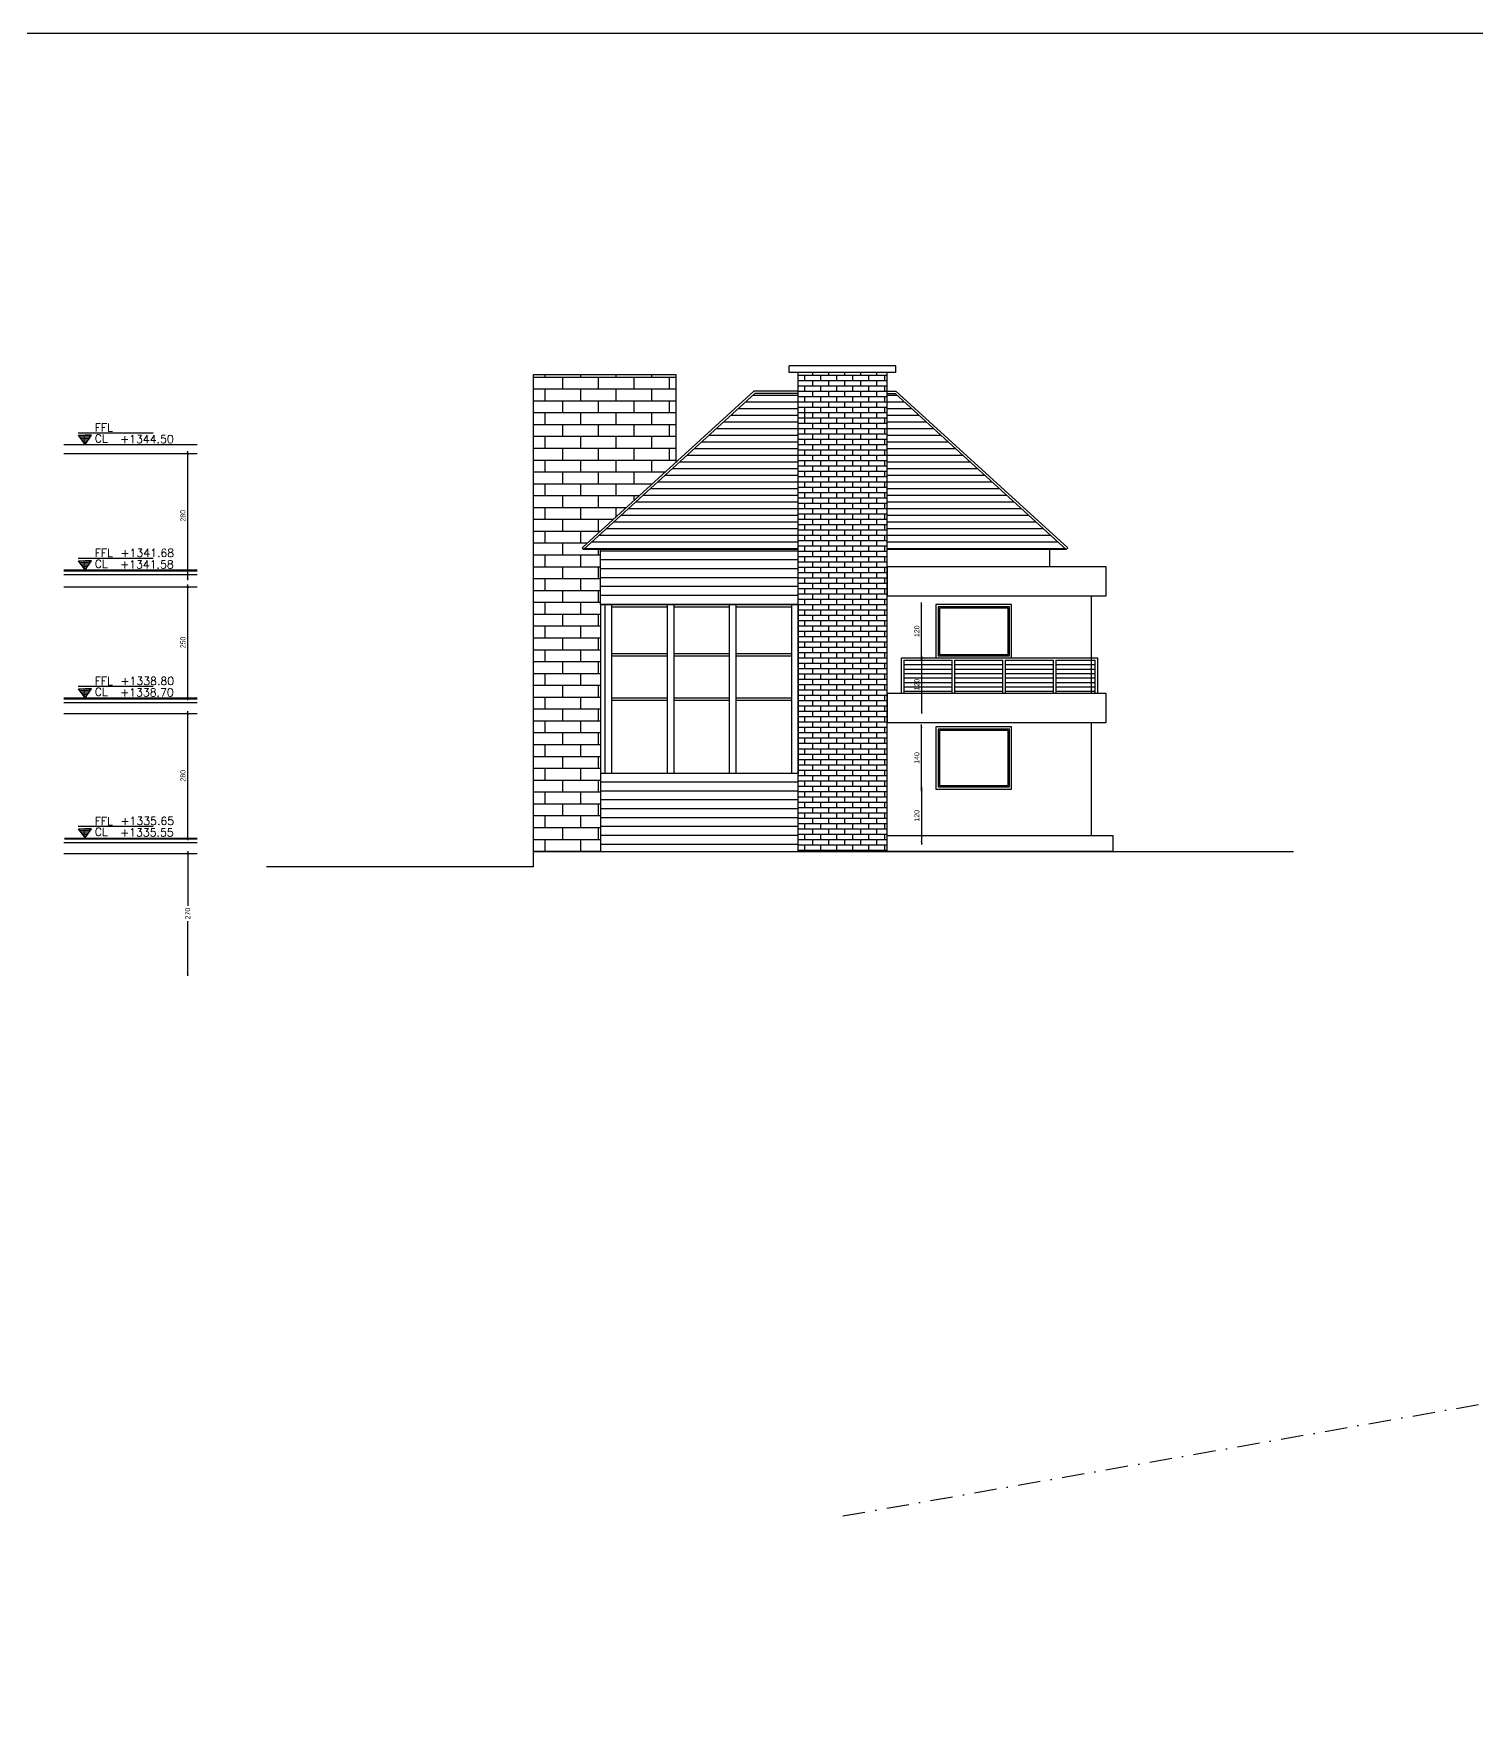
# Model space of a CAD drawing. Header units: centimetres. Extents: x 96271 to 179142, y 9855 to 112216.
# Drawn here: x 138688 to 141933, y 15451 to 19228 of the extents above; entities that cross this region are included whole.
import ezdxf

# ---------------------------------------------------------------- set-up
doc = ezdxf.new("R2010")
doc.units = ezdxf.units.CM
doc.header["$LTSCALE"] = 100
doc.header["$MEASUREMENT"] = 0
doc.header["$PDSIZE"] = 0.2
doc.linetypes.add('DASHDOT', pattern=[1, 0.5, -0.25, 0, -0.25])
doc.layers.get('0').update_dxf_attribs({"linetype": 'CONTINUOUS'})
doc.layers.get('DEFPOINTS').update_dxf_attribs({"linetype": 'CONTINUOUS'})
for name, color, linetype in [('A-Dim', 2, 'CONTINUOUS'), ('A-Elev-Otln1', 44, 'CONTINUOUS'), ('A-Elev-Otln2', 43, 'CONTINUOUS'), ('A-Elev-Otln4', 41, 'CONTINUOUS'), ('A-Elev-Otln5', 251, 'CONTINUOUS'), ('A-Glass-Full', 140, 'CONTINUOUS'), ('A-Patt', 8, 'CONTINUOUS'), ('A-Sect-Mcut-Earth', 54, 'CONTINUOUS'), ('A-Sect-Mcut-Tiling', 51, 'CONTINUOUS'), ('A-Wall-Strctr', 6, 'CONTINUOUS'), ('HACTH', 8, 'CONTINUOUS')]:
    doc.layers.add(name, color=color, linetype=linetype)
doc.styles.add('ROMAND', font='romand.shx', dxfattribs={"height": 10})
doc.styles.get("Standard").update_dxf_attribs({"font": 'arial.ttf'})
doc.dimstyles.new('1-50', dxfattribs={"dimtxt": 11.25, "dimasz": 5, "dimexe": 5, "dimexo": 5, "dimgap": 5, "dimtad": 1, "dimdec": 1, "dimrnd": 0.5, "dimzin": 12, "dimdsep": 46, "dimtxsty": 'Standard', "dimblk": 'ARCHTICK', "dimcen": 0.09, "dimdle": 5, "dimadec": 0, "dimazin": 3, "dimtfac": 1, "dimtdec": 1, "dimtix": 1, "dimtofl": 0, "dimtmove": 1, "dimatfit": 3, "dimfxl": 5, "dimtolj": 1, "dimtzin": 0, "dimarcsym": 0})

# ---------------------------------------------------------------- blocks, each defined once
blk = doc.blocks.new('_ArchTick')
at = {"color": 0, "linetype": 'ByBlock', "const_width": 0.15}
blk.add_lwpolyline([(-0.5, -0.5), (0.5, 0.5)], dxfattribs=at)
blk = doc.blocks.new('*D1030')
at = {"layer": 'A-Dim', "color": 0, "lineweight": -2, "transparency": 16777216}
blk.add_line((139034.4, 17412.8), (139034.4, 17702.8), dxfattribs=at)
at = {"layer": 'DEFPOINTS', "color": 0, "transparency": 16777216}
for p in [(139034.4, 17697.8), (139055.7, 17697.8), (139055.7, 17417.8)]:
    blk.add_point(p, dxfattribs=at)
at = {"layer": 'A-Dim', "color": 0, "lineweight": -2, "transparency": 16777216, "xscale": 5, "yscale": 5, "zscale": 5}
for p, rotation in [((139034.4, 17697.8), 90), ((139034.4, 17417.8), 270)]:
    blk.add_blockref('_ArchTick', p, dxfattribs=dict(at, rotation=rotation))
at = {"layer": 'A-Dim', "color": 0, "transparency": 16777216, "insert": (139023.7, 17557.8), "char_height": 11.25, "attachment_point": 5, "rotation": 90}
blk.add_mtext('\\A1;280', dxfattribs=at)
blk = doc.blocks.new('FFL-CL-SECTION')
at = {"ltscale": 111}
h = blk.add_hatch(dxfattribs=at)
h.set_pattern_fill('ACAD_ISO07W100', color=232, scale=2, style=0)
h.set_pattern_definition([(7e-15, (-164148.149, 25605.833), (0, 10), [1, -6])])
h.paths.add_polyline_path([(-1579, 487), (-1724, 487), (-1579, 278)])
h = blk.add_hatch(dxfattribs=at)
h.set_pattern_fill('ACAD_ISO07W100', color=232, scale=2, style=0)
h.set_pattern_definition([(180, (160989.661, 25605.833), (0, 10), [1, -6])])
h.paths.add_polyline_path([(-1579, 487), (-1435, 487), (-1579, 278)])
at = {"color": 7, "ltscale": 111}
for p, q in [((-44, 533), (-1735, 533)), ((-1579, 278), (-1724, 487)), ((-1724, 487), (-1579, 487)), ((-1579, 278), (-1435, 487)), ((-1435, 487), (-1579, 487))]:
    blk.add_line(p, q, dxfattribs=at)
at = {"color": 111, "ltscale": 111, "style": 'ROMAND'}
for s, p in [('CL', (-1361, 327)), ('FFL', (-1361, 570))]:
    blk.add_text(s, height=180, dxfattribs=at).set_placement(p)
for tag, p in [('CL', (-787, 313)), ('FFL', (-778, 571))]:
    blk.add_attdef(tag, p, '', height=180, dxfattribs=at)
blk = doc.blocks.new('*D1031')
at = {"layer": 'A-Dim', "color": 0, "lineweight": -2, "transparency": 16777216}
for p, q in [((139034.4, 17387.8), (139034.4, 17265.3)), ((139034.4, 17107.8), (139034.4, 17230.3))]:
    blk.add_line(p, q, dxfattribs=at)
at = {"layer": 'DEFPOINTS', "color": 0, "transparency": 16777216}
for p in [(139034.4, 17382.8), (139055.7, 17382.8), (139055.7, 17112.8)]:
    blk.add_point(p, dxfattribs=at)
at = {"layer": 'A-Dim', "color": 0, "lineweight": -2, "transparency": 16777216, "xscale": 5, "yscale": 5, "zscale": 5}
for p, rotation in [((139034.4, 17382.8), 90), ((139034.4, 17112.8), 270)]:
    blk.add_blockref('_ArchTick', p, dxfattribs=dict(at, rotation=rotation))
at = {"layer": 'A-Dim', "color": 0, "transparency": 16777216, "insert": (139034.4, 17247.8), "char_height": 11.25, "attachment_point": 5, "rotation": 90}
blk.add_mtext('\\A1;270', dxfattribs=at)
blk = doc.blocks.new('*D1032')
at = {"layer": 'A-Dim', "color": 0, "lineweight": -2, "transparency": 16777216}
blk.add_line((139034.4, 17727.8), (139034.4, 17987.8), dxfattribs=at)
at = {"layer": 'DEFPOINTS', "color": 0, "transparency": 16777216}
for p in [(139034.4, 17982.8), (139055.7, 17982.8), (139055.7, 17732.8)]:
    blk.add_point(p, dxfattribs=at)
at = {"layer": 'A-Dim', "color": 0, "lineweight": -2, "transparency": 16777216, "xscale": 5, "yscale": 5, "zscale": 5}
for p, rotation in [((139034.4, 17982.8), 90), ((139034.4, 17732.8), 270)]:
    blk.add_blockref('_ArchTick', p, dxfattribs=dict(at, rotation=rotation))
at = {"layer": 'A-Dim', "color": 0, "transparency": 16777216, "insert": (139023.7, 17857.8), "char_height": 11.25, "attachment_point": 5, "rotation": 90}
blk.add_mtext('\\A1;250', dxfattribs=at)
blk = doc.blocks.new('*D1033')
at = {"layer": 'A-Dim', "color": 0, "lineweight": -2, "transparency": 16777216}
blk.add_line((139034.4, 17997.8), (139034.4, 18287.8), dxfattribs=at)
at = {"layer": 'DEFPOINTS', "color": 0, "transparency": 16777216}
for p in [(139034.4, 18282.8), (139055.7, 18282.8), (139055.7, 18002.8)]:
    blk.add_point(p, dxfattribs=at)
at = {"layer": 'A-Dim', "color": 0, "lineweight": -2, "transparency": 16777216, "xscale": 5, "yscale": 5, "zscale": 5}
for p, rotation in [((139034.4, 18282.8), 90), ((139034.4, 18002.8), 270)]:
    blk.add_blockref('_ArchTick', p, dxfattribs=dict(at, rotation=rotation))
at = {"layer": 'A-Dim', "color": 0, "transparency": 16777216, "insert": (139023.7, 18142.8), "char_height": 11.25, "attachment_point": 5, "rotation": 90}
blk.add_mtext('\\A1;280', dxfattribs=at)
blk = doc.blocks.new('*D1371')
at = {"layer": 'A-Dim', "color": 0, "lineweight": -2, "transparency": 16777216}
blk.add_line((140685.1, 17532.8), (140685.1, 17402.8), dxfattribs=at)
at = {"layer": 'DEFPOINTS', "color": 0, "transparency": 16777216}
for p in [(140717.5, 17527.8), (140685.1, 17407.8), (140717.5, 17407.8)]:
    blk.add_point(p, dxfattribs=at)
at = {"layer": 'A-Dim', "color": 0, "lineweight": -2, "transparency": 16777216, "xscale": 5, "yscale": 5, "zscale": 5}
for p, rotation in [((140685.1, 17527.8), 90), ((140685.1, 17407.8), 270)]:
    blk.add_blockref('_ArchTick', p, dxfattribs=dict(at, rotation=rotation))
at = {"layer": 'A-Dim', "color": 0, "transparency": 16777216, "insert": (140674.4, 17467.8), "char_height": 11.25, "attachment_point": 5, "rotation": 90}
blk.add_mtext('\\A1;120', dxfattribs=at)
blk = doc.blocks.new('*D1372')
at = {"layer": 'A-Dim', "color": 0, "lineweight": -2, "transparency": 16777216}
blk.add_line((140685.1, 17522.8), (140685.1, 17672.8), dxfattribs=at)
at = {"layer": 'DEFPOINTS', "color": 0, "transparency": 16777216}
for p in [(140685.1, 17667.8), (140717.5, 17667.8), (140717.5, 17527.8)]:
    blk.add_point(p, dxfattribs=at)
at = {"layer": 'A-Dim', "color": 0, "lineweight": -2, "transparency": 16777216, "xscale": 5, "yscale": 5, "zscale": 5}
for p, rotation in [((140685.1, 17667.8), 90), ((140685.1, 17527.8), 270)]:
    blk.add_blockref('_ArchTick', p, dxfattribs=dict(at, rotation=rotation))
at = {"layer": 'A-Dim', "color": 0, "transparency": 16777216, "insert": (140674.4, 17597.8), "char_height": 11.25, "attachment_point": 5, "rotation": 90}
blk.add_mtext('\\A1;140', dxfattribs=at)
blk = doc.blocks.new('*D1373')
at = {"layer": 'A-Dim', "color": 0, "lineweight": -2, "transparency": 16777216}
blk.add_line((140685.3, 17827.8), (140685.3, 17697.8), dxfattribs=at)
at = {"layer": 'DEFPOINTS', "color": 0, "transparency": 16777216}
for p in [(140717.5, 17822.8), (140685.3, 17702.8), (140717.5, 17702.8)]:
    blk.add_point(p, dxfattribs=at)
at = {"layer": 'A-Dim', "color": 0, "lineweight": -2, "transparency": 16777216, "xscale": 5, "yscale": 5, "zscale": 5}
for p, rotation in [((140685.3, 17822.8), 90), ((140685.3, 17702.8), 270)]:
    blk.add_blockref('_ArchTick', p, dxfattribs=dict(at, rotation=rotation))
at = {"layer": 'A-Dim', "color": 0, "transparency": 16777216, "insert": (140674.6, 17762.8), "char_height": 11.25, "attachment_point": 5, "rotation": 90}
blk.add_mtext('\\A1;120', dxfattribs=at)
blk = doc.blocks.new('*D1374')
at = {"layer": 'A-Dim', "color": 0, "lineweight": -2, "transparency": 16777216}
blk.add_line((140685.3, 17817.8), (140685.3, 17947.8), dxfattribs=at)
at = {"layer": 'DEFPOINTS', "color": 0, "transparency": 16777216}
for p in [(140685.3, 17942.8), (140717.5, 17942.8), (140717.5, 17822.8)]:
    blk.add_point(p, dxfattribs=at)
at = {"layer": 'A-Dim', "color": 0, "lineweight": -2, "transparency": 16777216, "xscale": 5, "yscale": 5, "zscale": 5}
for p, rotation in [((140685.3, 17942.8), 90), ((140685.3, 17822.8), 270)]:
    blk.add_blockref('_ArchTick', p, dxfattribs=dict(at, rotation=rotation))
at = {"layer": 'A-Dim', "color": 0, "transparency": 16777216, "insert": (140674.6, 17882.8), "char_height": 11.25, "attachment_point": 5, "rotation": 90}
blk.add_mtext('\\A1;120', dxfattribs=at)

msp = doc.modelspace()

# ---------------------------------------------------------------- hatches: boundary and pattern name
at = {"layer": 'A-Patt'}
h = msp.add_hatch(dxfattribs=at)
h.set_pattern_fill('AR-BRSTD', color=256, scale=10)
h.set_pattern_definition([(0, (99598.393, 92064.047), (0, 26.67), []), (90, (99598.393, 92064.047), (-40, 26.67), [26.67, -26.67])])
h.paths.add_polyline_path([(139921.321, 18070.355), (139962.528, 18107.957), (139977.84, 18121.929), (140132.186, 18262.769), (140132.186, 18460.769), (139812.528, 18460.769), (139812.528, 17387.769), (139962.528, 17387.769), (139962.528, 18067.021), (139924.362, 18067.021)])
h = msp.add_hatch(dxfattribs=at)
h.set_pattern_fill('AR-BRSTD', color=256, scale=4.5)
h.set_pattern_definition([(0, (99598.393, 92064.047), (0, 12.0015), []), (90, (99598.393, 92064.047), (-18, 12.0015), [12.0015, -12.0015])])
h.paths.add_polyline_path([(140407.528, 17387.769), (140607.528, 17387.769), (140607.528, 18464.894), (140407.528, 18464.894)])
h = msp.add_hatch(dxfattribs=at)
h.set_pattern_fill('_U', color=256, scale=20, pattern_type=0)
h.set_pattern_definition([(0, (99598.393, 92064.047), (0, 20), [])])
h.paths.add_polyline_path([(139962.528, 17387.769), (140407.528, 17387.769), (140407.528, 17562.769), (139962.528, 17562.769)])
h.paths.add_polyline_path([(140407.528, 18067.021), (139962.528, 18067.021), (139962.528, 17942.769), (140407.528, 17942.769)])
at = {"layer": 'HACTH'}
h = msp.add_hatch(dxfattribs=at)
h.set_pattern_fill('_USER', color=1, scale=15, pattern_type=0)
h.set_pattern_definition([(0, (99598.393, 92064.047), (0, 15), [])])
h.paths.add_polyline_path([(139924.362, 18067.021), (140407.552, 18067.021), (140407.691, 18417.905), (140309.184, 18417.633)])
h.paths.add_polyline_path([(140607.528, 18417.81), (140607.528, 18067.021), (141010.695, 18067.021), (140934.825, 18136.083), (140626.035, 18417.633)])

# ---------------------------------------------------------------- linework, layer by layer
msp.add_lwpolyline([(127018.411, 9855.211), (156747.283, 9855.211), (156747.283, 19227.535), (127018.411, 19227.535)], close=True)
at = {"layer": 'A-Elev-Otln1'}
for p, q in [((140627.528, 18479.894), (140387.528, 18479.894)), ((140387.528, 18464.894), (140387.528, 18479.894)), ((140627.528, 18464.894), (140627.528, 18479.894)), ((139812.528, 17352.769), (139812.528, 18460.769)), ((139812.528, 18460.769), (140132.186, 18460.769)), ((140132.186, 18460.769), (140132.186, 18262.769)), ((140627.528, 18464.894), (140387.528, 18464.894)), ((140407.528, 17387.769), (140407.528, 18464.894)), ((140607.528, 17387.769), (140607.528, 18464.894)), ((140422.528, 18359.894), (140422.528, 18382.769)), ((140407.528, 18067.021), (139924.362, 18067.021)), ((139962.528, 17942.769), (139962.528, 18067.021)), ((141010.695, 18067.021), (140607.528, 18067.021)), ((140972.528, 18067.021), (140972.528, 18027.769)), ((139962.528, 17942.769), (140407.528, 17942.769)), ((141067.528, 17742.769), (141067.528, 17962.769)), ((141067.528, 17422.769), (141067.528, 17677.769)), ((140407.528, 17562.769), (139962.528, 17562.769)), ((139962.528, 17562.769), (139962.528, 17387.769)), ((141116.145, 17422.769), (140607.528, 17422.769)), ((141116.145, 17387.769), (141116.145, 17422.769)), ((139812.528, 17352.769), (139211.372, 17352.769))]:
    msp.add_line(p, q, dxfattribs=at)
for points in [[(141100.514, 18027.769), (140607.528, 18027.769), (140607.528, 17962.769), (141100.514, 17962.769)], [(141100.514, 17742.769), (140607.528, 17742.769), (140607.528, 17677.769), (141100.514, 17677.769)]]:
    msp.add_lwpolyline(points, close=True, dxfattribs=at)
at = {"layer": 'A-Elev-Otln2'}
for p, q in [((139812.528, 17387.769), (141521.381, 17387.769)), ((141116.145, 17387.769), (140607.528, 17387.769))]:
    msp.add_line(p, q, dxfattribs=at)
at = {"layer": 'A-Elev-Otln4'}
for p, q in [((139962.528, 17942.769), (139962.528, 17562.769)), ((139972.528, 17942.769), (139972.528, 17562.769)), ((139987.528, 17942.769), (139987.528, 17562.769)), ((140112.528, 17942.769), (140112.528, 17562.769)), ((140127.528, 17942.769), (140127.528, 17562.769)), ((140252.528, 17942.769), (140252.528, 17562.769)), ((140267.528, 17942.769), (140267.528, 17562.769)), ((140392.528, 17942.769), (140392.528, 17562.769)), ((140407.528, 17942.769), (140407.528, 17562.769)), ((139987.528, 17937.769), (140112.528, 17937.769)), ((140127.528, 17937.769), (140252.528, 17937.769)), ((140267.528, 17937.769), (140392.528, 17937.769)), ((139987.528, 17832.769), (140112.528, 17832.769)), ((139987.528, 17827.769), (140112.528, 17827.769)), ((140127.528, 17832.769), (140252.528, 17832.769)), ((140127.528, 17827.769), (140252.528, 17827.769)), ((140267.528, 17832.769), (140392.528, 17832.769)), ((140267.528, 17827.769), (140392.528, 17827.769)), ((139987.528, 17732.769), (140112.528, 17732.769)), ((139987.528, 17727.769), (140112.528, 17727.769)), ((140127.528, 17732.769), (140252.528, 17732.769)), ((140127.528, 17727.769), (140252.528, 17727.769)), ((140267.528, 17732.769), (140392.528, 17732.769)), ((140267.528, 17727.769), (140392.528, 17727.769))]:
    msp.add_line(p, q, dxfattribs=at)
for points in [[(140407.528, 18422.769), (140307.528, 18422.769), (139921.321, 18070.355), (139924.362, 18067.021)], [(140407.528, 18417.769), (140309.689, 18417.769), (139924.362, 18067.021)], [(140607.528, 18422.769), (140627.528, 18422.769), (141013.736, 18070.355), (141010.695, 18067.021)], [(140607.528, 18417.769), (140625.368, 18417.769), (141010.695, 18067.021)]]:
    msp.add_lwpolyline(points, dxfattribs=at)
for points in [[(140717.528, 17822.769), (140887.528, 17822.769), (140887.528, 17942.769), (140717.528, 17942.769)], [(140722.528, 17827.769), (140882.528, 17827.769), (140882.528, 17937.769), (140722.528, 17937.769)], [(140717.528, 17527.769), (140887.528, 17527.769), (140887.528, 17667.769), (140717.528, 17667.769)], [(140722.528, 17532.769), (140882.528, 17532.769), (140882.528, 17662.769), (140722.528, 17662.769)]]:
    msp.add_lwpolyline(points, close=True, dxfattribs=at)
at = {"layer": 'A-Elev-Otln5'}
for p, q in [((140640.016, 17822.769), (141080.514, 17822.769)), ((140640.016, 17742.769), (140640.016, 17822.769)), ((140645.016, 17817.769), (140645.016, 17742.769)), ((140645.016, 17817.769), (140754.017, 17817.769)), ((140645.016, 17807.769), (140754.017, 17807.769)), ((140645.016, 17797.769), (140754.017, 17797.769)), ((140754.017, 17742.769), (140754.017, 17817.769)), ((140759.017, 17817.769), (140759.017, 17742.769)), ((140759.017, 17817.769), (140868.019, 17817.769)), ((140759.017, 17807.769), (140868.019, 17807.769)), ((140759.017, 17797.769), (140868.019, 17797.769)), ((140868.019, 17742.769), (140868.019, 17817.769)), ((140873.019, 17817.769), (140873.019, 17742.769)), ((140873.019, 17817.769), (140982.02, 17817.769)), ((140873.019, 17807.769), (140982.02, 17807.769)), ((140873.019, 17797.769), (140982.02, 17797.769)), ((140982.02, 17742.769), (140982.02, 17817.769)), ((140987.02, 17817.769), (140987.02, 17742.769)), ((140987.02, 17817.769), (141075.514, 17817.769)), ((140987.02, 17807.769), (141075.514, 17807.769)), ((140987.02, 17797.769), (141075.514, 17797.769)), ((141075.514, 17742.769), (141075.514, 17817.769)), ((141080.514, 17822.769), (141080.514, 17742.769)), ((140645.016, 17787.769), (140754.017, 17787.769)), ((140645.016, 17777.769), (140754.017, 17777.769)), ((140645.016, 17767.769), (140754.017, 17767.769)), ((140645.016, 17757.769), (140754.017, 17757.769)), ((140759.017, 17787.769), (140868.019, 17787.769)), ((140759.017, 17777.769), (140868.019, 17777.769)), ((140759.017, 17767.769), (140868.019, 17767.769)), ((140759.017, 17757.769), (140868.019, 17757.769)), ((140873.019, 17787.769), (140982.02, 17787.769)), ((140873.019, 17777.769), (140982.02, 17777.769)), ((140873.019, 17767.769), (140982.02, 17767.769)), ((140873.019, 17757.769), (140982.02, 17757.769)), ((140987.02, 17787.769), (141075.514, 17787.769)), ((140987.02, 17777.769), (141075.514, 17777.769)), ((140987.02, 17767.769), (141075.514, 17767.769)), ((140987.02, 17757.769), (141075.514, 17757.769)), ((140645.016, 17747.769), (140754.017, 17747.769)), ((140759.017, 17747.769), (140868.019, 17747.769)), ((140873.019, 17747.769), (140982.02, 17747.769)), ((140987.02, 17747.769), (141075.514, 17747.769))]:
    msp.add_line(p, q, dxfattribs=at)
at = {"layer": 'A-Glass-Full'}
for points in [[(140725.528, 17830.769), (140879.528, 17830.769), (140879.528, 17934.769), (140725.528, 17934.769)], [(140725.528, 17535.769), (140879.528, 17535.769), (140879.528, 17659.769), (140725.528, 17659.769)]]:
    msp.add_lwpolyline(points, close=True, dxfattribs=at)
at = {"layer": 'A-Sect-Mcut-Earth', "linetype": 'DASHDOT'}
msp.add_lwpolyline([(140508.235, 15892.769), (142478.002, 16237.769), (143398.458, 16337.769), (143437.384, 16337.769), (143804.002, 16497.769), (143838.521, 16497.769), (144049.131, 16507.769), (144082.889, 16507.769), (144300.878, 16592.769), (144334.066, 16592.769), (144566.504, 16672.769), (144598.128, 16672.769), (145003.175, 16797.769), (145033.694, 16797.769), (145192.91, 16882.769), (145223.727, 16882.769), (146026.757, 17182.769), (146056.597, 17182.769), (146244.808, 17252.769), (146917.173, 17352.769), (148012.109, 17352.769), (148348.099, 17267.769), (149026.438, 17267.769)], dxfattribs=at)
at = {"layer": 'A-Sect-Mcut-Tiling'}
for p, q in [((138755.725, 18020.769), (139055.725, 18020.769)), ((138755.725, 18018.769), (139055.725, 18018.769)), ((138755.725, 17732.769), (139055.725, 17732.769)), ((138755.725, 17730.769), (139055.725, 17730.769)), ((138757.289, 17417.769), (139055.725, 17417.769)), ((138757.289, 17415.769), (139055.725, 17415.769))]:
    msp.add_line(p, q, dxfattribs=at)
at = {"layer": 'A-Wall-Strctr'}
for p, q in [((138755.725, 18302.769), (139055.725, 18302.769)), ((138755.725, 18282.769), (139055.725, 18282.769)), ((138755.725, 18010.769), (139055.725, 18010.769)), ((138755.725, 17982.769), (139055.725, 17982.769)), ((138755.725, 17722.769), (139055.725, 17722.769)), ((138755.725, 17697.769), (139055.725, 17697.769)), ((138755.725, 17407.769), (139055.725, 17407.769)), ((138755.725, 17382.769), (139055.725, 17382.769))]:
    msp.add_line(p, q, dxfattribs=at)

# ---------------------------------------------------------------- block references
ref = msp.add_blockref('FFL-CL-SECTION', (138961.258, 18274.99), dxfattribs=dict(xscale=0.1, yscale=0.1, zscale=0.1))
ref.add_attrib('CL', '+1344.50', (138882.605, 18306.272), dxfattribs={"color": 111, "ltscale": 111, "height": 18, "style": 'ROMAND'})
at = {"xscale": 0.1, "yscale": 0.1, "zscale": 0.1}
for p, values in [((138961.258, 17992.99), {'FFL': '+1341.68', 'CL': '+1341.58'}), ((138961.258, 17704.99), {'FFL': '+1338.80', 'CL': '+1338.70'}), ((138961.258, 17389.99), {'FFL': '+1335.65', 'CL': '+1335.55'})]:
    msp.add_blockref('FFL-CL-SECTION', p, dxfattribs=at).add_auto_attribs(values)

# ---------------------------------------------------------------- dimensions: what is measured, and where the dimension line sits
at = {"layer": 'A-Dim'}
for p1, p2, distance, override, picture, middle in [((139055.725, 18002.769), (139055.725, 18282.769), 21.317, {"dimse1": 1, "dimse2": 1}, '*D1033', (139023.664, 18142.769)), ((139055.725, 17732.769), (139055.725, 17982.769), 21.317, {"dimse1": 1, "dimse2": 1}, '*D1032', (139023.664, 17857.769)), ((140717.528, 17822.769), (140717.528, 17942.769), 32.216, {"dimse1": 1, "dimse2": 1}, '*D1374', (140674.569, 17882.769)), ((140717.528, 17822.769), (140717.528, 17702.769), -32.216, {"dimse1": 1, "dimse2": 1}, '*D1373', (140674.569, 17762.769)), ((139055.725, 17417.769), (139055.725, 17697.769), 21.317, {"dimse1": 1, "dimse2": 1}, '*D1030', (139023.664, 17557.769)), ((140717.528, 17527.769), (140717.528, 17667.769), 32.43, {"dimse1": 1, "dimse2": 1}, '*D1372', (140674.354, 17597.769)), ((140717.528, 17527.769), (140717.528, 17407.769), -32.43, {"dimse1": 1, "dimse2": 1}, '*D1371', (140674.354, 17467.769)), ((139055.725, 17112.769), (139055.725, 17382.769), 21.317, {"dimtad": 0, "dimse1": 1, "dimse2": 1}, '*D1031', (139034.408, 17247.769))]:
    dim = msp.add_aligned_dim(p1=p1, p2=p2, distance=distance, dimstyle='1-50', override=override, dxfattribs=at)
    dim.commit()
    dim.dimension.update_dxf_attribs({"geometry": picture, "text_midpoint": middle})

doc.saveas('drawing.dxf')
